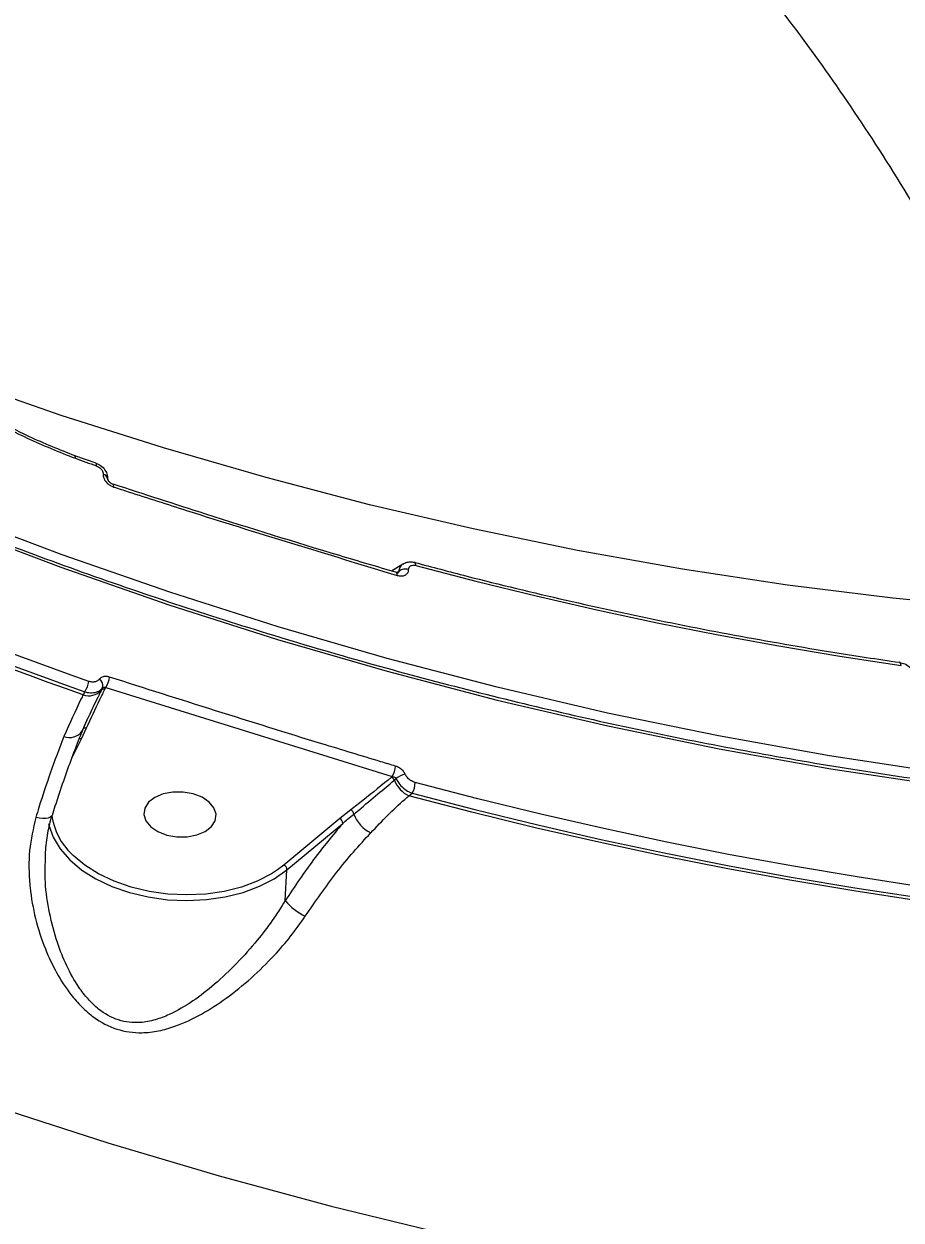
# Model space of a CAD drawing. Header units: millimetres. Extents: x -4335 to 4318, y -3792 to 3101.
# Drawn here: x 1522.9 to 1632.2, y 21.6 to 170.7 of the extents above; entities that cross this region are included whole.
import ezdxf

# ---------------------------------------------------------------- set-up
doc = ezdxf.new("R2010")
doc.units = ezdxf.units.MM
doc.layers.add('DIKOM_ОБЪЕКТ', color=7, linetype='Continuous')
doc.layers.add('DIKOM_РАЗМЕР_ОБЪЕКТА', color=7, linetype='Continuous')
doc.styles.add('style1', font='arial.ttf', dxfattribs={"width": 0.8})
doc.dimstyles.new('1-50', dxfattribs={"dimtxt": 300, "dimasz": 200, "dimexe": 100, "dimexo": 0, "dimgap": 100, "dimtad": 1, "dimtxsty": 'style1', "dimcen": 200, "dimclrd": 7, "dimclre": 7, "dimclrt": 7, "dimadec": 1, "dimazin": 2, "dimtfac": 1, "dimtmove": 0, "dimatfit": 2, "dimfxl": 0, "dimlwd": 25, "dimlwe": 18, "dimarcsym": 0})

# ---------------------------------------------------------------- blocks, each defined once
blk = doc.blocks.new('*D2')
at = {"layer": 'Defpoints', "color": 0, "transparency": 16777216}
for p in [(2711.72, 601.17), (-2007.01, 181.47), (-2007.01, -2298.93)]:
    blk.add_point(p, dxfattribs=at)
at = {"layer": 'DIKOM_РАЗМЕР_ОБЪЕКТА', "color": 7, "lineweight": 18, "transparency": 16777216}
for p, q in [((2711.72, 601.17), (2711.72, -2398.93)), ((-2007.01, 181.47), (-2007.01, -2398.93))]:
    blk.add_line(p, q, dxfattribs=at)
at = {"layer": 'DIKOM_РАЗМЕР_ОБЪЕКТА', "color": 7, "lineweight": 25, "transparency": 16777216}
blk.add_line((2511.72, -2298.93), (-1807.01, -2298.93), dxfattribs=at)
at = {"layer": 'DIKOM_РАЗМЕР_ОБЪЕКТА', "color": 7, "transparency": 16777216}
for points in [[(-1807.01, -2265.6), (-1807.01, -2332.27), (-2007.01, -2298.93)], [(2511.72, -2265.6), (2511.72, -2332.27), (2711.72, -2298.93)]]:
    blk.add_solid(points, dxfattribs=at)
at = {"layer": 'DIKOM_РАЗМЕР_ОБЪЕКТА', "color": 7, "transparency": 16777216, "insert": (-22.56, -2045.76), "char_height": 300, "attachment_point": 5, "style": 'style1'}
blk.add_mtext('4750', dxfattribs=at)
blk = doc.blocks.new('*D3')
at = {"layer": 'Defpoints', "color": 0, "transparency": 16777216}
for p in [(-2375.87, 1532.76), (1667.44, 1532.76), (-1786.5, -1525.94)]:
    blk.add_point(p, dxfattribs=at)
at = {"layer": 'DIKOM_РАЗМЕР_ОБЪЕКТА', "color": 7, "lineweight": 18, "transparency": 16777216}
for p, q in [((1667.44, 1532.76), (-2475.87, 1532.76)), ((-1786.5, -1525.94), (-2475.87, -1525.94))]:
    blk.add_line(p, q, dxfattribs=at)
at = {"layer": 'DIKOM_РАЗМЕР_ОБЪЕКТА', "color": 7, "lineweight": 25, "transparency": 16777216}
blk.add_line((-2375.87, -1325.94), (-2375.87, 1332.76), dxfattribs=at)
at = {"layer": 'DIKOM_РАЗМЕР_ОБЪЕКТА', "color": 7, "transparency": 16777216}
for points in [[(-2409.21, 1332.76), (-2342.54, 1332.76), (-2375.87, 1532.76)], [(-2409.21, -1325.94), (-2342.54, -1325.94), (-2375.87, -1525.94)]]:
    blk.add_solid(points, dxfattribs=at)
at = {"layer": 'DIKOM_РАЗМЕР_ОБЪЕКТА', "color": 7, "transparency": 16777216, "insert": (-2629.15, -119.32), "char_height": 300, "attachment_point": 5, "rotation": 90, "style": 'style1'}
blk.add_mtext('3050', dxfattribs=at)

msp = doc.modelspace()

# ---------------------------------------------------------------- linework, layer by layer
at = {"layer": 'DIKOM_ОБЪЕКТ', "color": 7, "linetype": 'Continuous', "lineweight": 15}
for p, q in [((1529.22, 116.909), (1531.844, 115.968)), ((1532.763, 114.579), (1532.762, 114.559)), ((1533.984, 113.339), (1533.977, 113.342)), ((1568.706, 102.528), (1570.104, 103.394)), ((1571.598, 103.566), (1571.591, 103.569)), ((1569.291, 102.325), (1569.283, 102.328)), ((1569.322, 102.318), (1569.601, 102.485)), ((1569.601, 102.464), (1569.423, 102.301)), ((1569.601, 102.485), (1569.601, 102.464)), ((1570.825, 102.685), (1570.825, 102.706)), ((1532.991, 87.767), (1533.099, 87.982)), ((1533.099, 87.982), (1568.772, 76.875)), ((1530.48, 87.462), (1530.282, 87.068)), ((1530.795, 84.025), (1530.174, 82.563)), ((1530.056, 81.57), (1530.698, 82.94)), ((1528.816, 79.102), (1530.056, 81.57)), ((1568.772, 76.875), (1568.698, 76.813)), ((1569.044, 76.429), (1569.28, 76.626)), ((1570.855, 74.486), (1571.252, 74.821)), ((1562.245, 71.644), (1555.28, 65.86)), ((1563.622, 72.741), (1562.245, 71.644)), ((1555.663, 65.273), (1562.628, 71.057)), ((1555.28, 65.86), (1554.493, 65.261)), ((1555.456, 61.427), (1555.663, 65.273))]:
    msp.add_line(p, q, dxfattribs=at)
at = {"layer": 'DIKOM_ОБЪЕКТ', "color": 7, "linetype": 'Continuous', "lineweight": 15, "flags": 128}
for points in [[(1748.887, 74.117), (1734.961, 73.203), (1721.005, 72.666), (1707.029, 72.507), (1693.042, 72.726), (1679.053, 73.323), (1665.071, 74.296), (1651.106, 75.647), (1637.166, 77.373), (1623.26, 79.474), (1609.399, 81.948), (1595.59, 84.794), (1581.843, 88.01), (1568.167, 91.593), (1554.57, 95.542), (1541.063, 99.853), (1527.653, 104.525), (1514.349, 109.553), (1501.161, 114.934), (1488.097, 120.666), (1475.164, 126.744), (1462.373, 133.165)], [(1462.02, 131.714), (1474.85, 125.274), (1487.821, 119.177), (1500.925, 113.428), (1514.153, 108.03), (1527.497, 102.987), (1540.947, 98.302), (1554.495, 93.977), (1568.133, 90.017), (1581.85, 86.422), (1595.638, 83.197), (1609.489, 80.343), (1623.392, 77.861), (1637.34, 75.754), (1651.322, 74.022), (1665.329, 72.668), (1679.354, 71.691), (1693.385, 71.093), (1707.414, 70.873), (1721.432, 71.033), (1735.43, 71.571), (1749.398, 72.488)], [(1657.417, 96.911), (1644.259, 97.842), (1631.118, 99.123), (1618, 100.756), (1604.915, 102.739), (1591.87, 105.07), (1578.875, 107.748), (1565.938, 110.771), (1553.067, 114.138), (1540.27, 117.846), (1527.556, 121.893), (1514.933, 126.276)], [(1529.309, 116.552), (1529.637, 116.433), (1529.965, 116.315), (1530.294, 116.197), (1530.622, 116.079), (1530.95, 115.961), (1531.279, 115.844), (1531.607, 115.726), (1531.936, 115.609)], [(1531.936, 115.609), (1531.939, 115.726), (1531.93, 115.823), (1531.909, 115.898), (1531.876, 115.947), (1531.844, 115.968)], [(1534.092, 112.971), (1534.09, 113.105), (1534.071, 113.213), (1534.039, 113.291), (1533.992, 113.336), (1533.984, 113.339)], [(1571.72, 103.198), (1571.713, 103.318), (1571.696, 103.418), (1571.669, 103.494), (1571.632, 103.546), (1571.598, 103.566)], [(1571.72, 103.198), (1579.208, 101.244), (1586.718, 99.403), (1594.249, 97.675), (1601.799, 96.06), (1609.366, 94.559), (1616.95, 93.173), (1624.548, 91.9), (1632.159, 90.742)], [(1569.39, 101.96), (1569.388, 102.094), (1569.372, 102.201), (1569.342, 102.278), (1569.3, 102.321), (1569.291, 102.325)], [(1530.97, 88.753), (1528.804, 89.522), (1526.641, 90.3), (1524.481, 91.087), (1522.323, 91.883), (1520.168, 92.688), (1518.016, 93.502), (1515.867, 94.325), (1513.721, 95.157)], [(1530.282, 87.068), (1528.097, 87.844), (1525.914, 88.628), (1523.734, 89.422), (1521.556, 90.226), (1519.381, 91.038), (1517.21, 91.86), (1515.041, 92.691), (1512.875, 93.53)], [(1513.193, 93.88), (1515.344, 93.046), (1517.498, 92.221), (1519.655, 91.405), (1521.814, 90.598), (1523.976, 89.801), (1526.142, 89.012), (1528.309, 88.232), (1530.48, 87.462)], [(1632.159, 90.742), (1632.139, 90.865), (1632.109, 90.968), (1632.072, 91.046), (1632.027, 91.099), (1631.977, 91.124), (1631.971, 91.125)], [(1634.614, 63.164), (1626.686, 64.374), (1618.771, 65.703), (1610.871, 67.149), (1602.987, 68.713), (1595.122, 70.395), (1587.276, 72.194), (1579.452, 74.109), (1571.651, 76.14)], [(1543.973, 74.74), (1542.726, 74.963), (1541.449, 74.959), (1540.243, 74.728), (1539.208, 74.291), (1538.427, 73.681), (1537.963, 72.949), (1537.854, 72.154), (1538.109, 71.36), (1538.706, 70.631), (1539.599, 70.027), (1540.713, 69.596), (1541.959, 69.374), (1543.237, 69.378), (1544.442, 69.608), (1545.477, 70.046), (1546.258, 70.655), (1546.722, 71.387), (1546.831, 72.183), (1546.577, 72.977), (1545.979, 73.706), (1545.087, 74.31), (1543.973, 74.74)], [(1571.252, 74.821), (1579.071, 72.785), (1586.912, 70.865), (1594.776, 69.063), (1602.659, 67.377), (1610.56, 65.81), (1618.477, 64.36), (1626.41, 63.029), (1634.356, 61.816)], [(1634.278, 61.416), (1626.291, 62.633), (1618.318, 63.97), (1610.361, 65.426), (1602.42, 67.001), (1594.497, 68.695), (1586.594, 70.508), (1578.713, 72.438), (1570.855, 74.486)], [(1526.401, 72.042), (1526.333, 71.932), (1526.168, 71.81), (1525.925, 71.723), (1525.612, 71.676), (1525.241, 71.671), (1524.826, 71.707), (1524.381, 71.783)], [(1525.969, 71.008), (1526.007, 70.833), (1526.534, 69.323), (1527.408, 67.867), (1528.608, 66.497), (1530.108, 65.242), (1531.875, 64.131), (1533.872, 63.187), (1536.053, 62.431), (1538.372, 61.88), (1540.777, 61.545), (1543.216, 61.435), (1545.636, 61.551), (1547.982, 61.891), (1550.205, 62.448), (1552.256, 63.209), (1554.088, 64.158), (1555.663, 65.273)], [(1554.493, 65.261), (1553.753, 64.778), (1551.976, 63.858), (1549.987, 63.12), (1547.832, 62.581), (1545.556, 62.251), (1543.21, 62.138), (1540.845, 62.245), (1538.513, 62.569), (1536.264, 63.104), (1534.149, 63.837), (1532.213, 64.752), (1530.499, 65.83), (1529.044, 67.046), (1528.861, 67.228)], [(1492.259, 45.593), (1505.856, 40.474), (1519.553, 35.688), (1533.341, 31.239), (1547.214, 27.129), (1561.163, 23.361), (1575.182, 19.935), (1589.262, 16.854), (1603.396, 14.12), (1617.575, 11.735), (1631.793, 9.699), (1646.04, 8.013), (1660.311, 6.68), (1674.596, 5.698), (1688.888, 5.07)]]:
    msp.add_lwpolyline(points, dxfattribs=at)
at = {"layer": 'DIKOM_ОБЪЕКТ', "color": 7, "linetype": 'Continuous', "lineweight": 15}
for centre, radius, start, end in [((1532.65, 113.881), 0.687, 3.80013, 80.56769), ((1532.649, 113.899), 0.69, 4.57564, 80.47883), ((1570.419, 101.459), 1.311, 71.93923, 128.55102), ((1570.418, 101.438), 1.311, 71.94009, 128.54543), ((1528.055, 89.12), 2.938, 325.63183, 352.8186), ((1531.799, 88.208), 0.941, 344.14189, 58.85604), ((1530.798, 89.527), 2.771, 326.11828, 355.02287), ((1530.971, 89.107), 2.152, 251.34266, 317.2611), ((1532.866, 87.359), 0.426, 72.97301, 137.62786), ((1528.61, 83.627), 1.875, 247.15947, 325.73166), ((1530.575, 82.54), 0.418, 72.88763, 143.78283), ((1529.933, 81.087), 0.499, 75.66811, 111.36751), ((1566.237, 78.437), 2.977, 328.36989, 355.21725), ((1568.362, 76.162), 0.733, 21.39418, 62.74117), ((1572.45, 77.789), 3.667, 201.7577, 244.22344), ((1570.779, 74.964), 2.238, 99.64295, 132.05274), ((1568.858, 76.264), 2.796, 328.91391, 357.45408), ((1534.415, 73.121), 8.097, 187.89753, 226.69892), ((1561.949, 71.032), 0.68, 2.13803, 64.17162), ((1563.277, 72.104), 0.724, 8.71438, 61.55939), ((1567.997, 73.71), 4.275, 200.49104, 243.82893), ((1554.984, 65.248), 0.68, 2.14095, 64.16869), ((1561.165, 66.209), 7.447, 219.95436, 244.41797)]:
    msp.add_arc(centre, radius, start, end, dxfattribs=at)
for points, knots in [([(1559.045, 213.153), (1560.473, 213.022), (1564.493, 212.654), (1571.069, 210.627), (1578.723, 207.277), (1586.261, 202.788), (1593.884, 197.13), (1601.567, 190.253), (1609.28, 182.163), (1616.806, 173.093), (1624.121, 163.127), (1631.208, 152.359), (1638.223, 140.563), (1645.134, 127.72), (1651.936, 113.922), (1656.291, 104.004), (1658.468, 99.047)], [0, 0, 0, 0, 0.0427633, 0.1204081, 0.1933335, 0.2663157, 0.3392425, 0.4142937, 0.4894052, 0.5644581, 0.6360644, 0.7077232, 0.7793297, 0.8528681, 0.9264615, 1, 1, 1, 1]), ([(1485.62, 170.607), (1485.666, 169.059), (1485.758, 165.965), (1486.799, 160.919), (1488.496, 155.695), (1490.894, 150.359), (1493.953, 145.028), (1497.635, 139.812), (1501.89, 134.815), (1506.662, 130.14), (1511.872, 125.886), (1517.438, 122.15), (1523.272, 118.942), (1527.295, 117.349), (1529.309, 116.552)], [0, 0, 0, 0, 0.0836192, 0.1671668, 0.2504174, 0.3338527, 0.4173031, 0.5004881, 0.5837384, 0.6671379, 0.7504573, 0.8333959, 0.9166283, 1, 1, 1, 1]), ([(1486.113, 170.102), (1486.139, 168.837), (1486.188, 166.493), (1486.759, 163.024), (1487.475, 160.082), (1488.236, 157.641), (1489.013, 155.507), (1490.434, 152.059), (1492.959, 147.11), (1496.698, 141.498), (1500.524, 136.775), (1504.064, 133.005), (1507.145, 130.153), (1509.724, 127.995), (1512.046, 126.187), (1515.057, 124.051), (1518.935, 121.635), (1523.737, 119.07), (1527.309, 117.662), (1529.235, 116.902)], [0, 0, 0, 0, 0.0700395, 0.12983, 0.1788039, 0.2173512, 0.2494224, 0.2820388, 0.3828043, 0.4839968, 0.5520745, 0.6192004, 0.6816424, 0.7109055, 0.7461486, 0.7925709, 0.8500978, 0.9191635, 1, 1, 1, 1]), ([(1461.997, 132.076), (1464.036, 131.029), (1469.953, 127.991), (1479.841, 123.178), (1491.692, 117.733), (1503.654, 112.581), (1515.717, 107.72), (1527.874, 103.154), (1540.12, 98.885), (1552.448, 94.916), (1564.85, 91.248), (1577.321, 87.884), (1589.852, 84.825), (1602.439, 82.073), (1615.073, 79.629), (1627.748, 77.496), (1640.457, 75.674), (1653.193, 74.164), (1665.949, 72.966), (1678.718, 72.083), (1691.493, 71.513), (1704.268, 71.258), (1717.035, 71.316), (1729.787, 71.693), (1740.468, 72.259), (1746.893, 72.744), (1749.082, 72.909)], [0, 0, 0, 0, 0.0228191, 0.0662141, 0.1096102, 0.1530063, 0.1964025, 0.239799, 0.2831958, 0.3265925, 0.3699893, 0.4133866, 0.456784, 0.5001813, 0.5435791, 0.5869768, 0.6303751, 0.6737732, 0.7171714, 0.7605701, 0.8039685, 0.8473674, 0.890766, 0.934165, 0.9775642, 1, 1, 1, 1]), ([(1529.309, 116.552), (1529.31, 116.627), (1529.313, 116.779), (1529.277, 116.888), (1529.237, 116.893), (1529.23, 116.894)], [0, 0, 0, 0, 0.4482024, 0.8964026, 1, 1, 1, 1]), ([(1531.841, 115.958), (1532.054, 115.865), (1532.509, 115.667), (1533.02, 115.114), (1533.331, 114.474), (1533.326, 114.04), (1533.324, 113.835)], [0, 0, 0, 0, 0.2445109, 0.5222206, 0.7739056, 1, 1, 1, 1]), ([(1531.936, 115.609), (1531.938, 115.608), (1532.037, 115.572), (1532.235, 115.474), (1532.456, 115.287), (1532.63, 115.068), (1532.748, 114.831), (1532.758, 114.661), (1532.763, 114.579)], [0, 0, 0, 0, 0.0043023, 0.219789, 0.4355765, 0.5682954, 0.7938791, 1, 1, 1, 1]), ([(1532.762, 114.559), (1532.765, 114.477), (1532.772, 114.265), (1532.918, 113.894), (1533.216, 113.499), (1533.624, 113.162), (1533.936, 113.035), (1534.092, 112.971)], [0, 0, 0, 0, 0.1342729, 0.3469837, 0.5632701, 0.7817761, 1, 1, 1, 1]), ([(1533.337, 113.963), (1533.337, 113.955), (1533.336, 113.946), (1533.336, 113.936), (1533.336, 113.934)], [0, 0, 0, 0, 0.7869125, 1, 1, 1, 1]), ([(1533.336, 113.927), (1533.336, 113.93), (1533.335, 113.936), (1533.35, 113.874), (1533.402, 113.774), (1533.5, 113.645), (1533.643, 113.516), (1533.813, 113.404), (1533.923, 113.363), (1533.977, 113.343)], [0, 0, 0, 0, 0.1054562, 0.2487494, 0.3806117, 0.5281497, 0.6824264, 0.842312, 1, 1, 1, 1]), ([(1533.994, 113.363), (1537.834, 112.114), (1547.179, 109.073), (1558.958, 105.411), (1566.93, 103.053), (1569.301, 102.351)], [0, 0, 0, 0, 0.328941, 0.8004753, 1, 1, 1, 1]), ([(1534.092, 112.971), (1534.696, 112.775), (1537.714, 111.794), (1549.411, 108.03), (1560.623, 104.623), (1569.39, 101.96)], [0, 0, 0, 0, 0.051711, 0.2585556, 1, 1, 1, 1]), ([(1570.12, 103.375), (1569.996, 103.272), (1569.747, 103.065), (1569.628, 102.713), (1569.605, 102.512), (1569.601, 102.485)], [0, 0, 0, 0, 0.4620829, 0.9277911, 1, 1, 1, 1]), ([(1570.101, 103.331), (1570.182, 103.393), (1570.413, 103.57), (1570.912, 103.655), (1571.342, 103.653), (1571.564, 103.57), (1571.589, 103.561)], [0, 0, 0, 0, 0.1967189, 0.5594063, 0.9506002, 1, 1, 1, 1]), ([(1570.825, 102.706), (1570.826, 102.719), (1570.83, 102.815), (1570.882, 102.98), (1571.026, 103.128), (1571.223, 103.22), (1571.449, 103.253), (1571.636, 103.216), (1571.72, 103.198)], [0, 0, 0, 0, 0.0340228, 0.2522604, 0.4705745, 0.5979591, 0.8192819, 1, 1, 1, 1]), ([(1571.59, 103.569), (1573.749, 102.997), (1580.011, 101.339), (1590.426, 98.828), (1602.846, 96.136), (1615.315, 93.76), (1625.031, 92.145), (1630.59, 91.328), (1631.971, 91.125)], [0, 0, 0, 0, 0.1082669, 0.3141784, 0.5200922, 0.7260076, 0.9319251, 1, 1, 1, 1]), ([(1569.284, 102.331), (1569.299, 102.326), (1569.366, 102.302), (1569.467, 102.293), (1569.548, 102.3), (1569.546, 102.3), (1569.546, 102.3)], [0, 0, 0, 0, 0.0909415, 0.4116911, 0.7640832, 1, 1, 1, 1]), ([(1569.39, 101.96), (1569.549, 101.925), (1569.868, 101.856), (1570.298, 101.931), (1570.623, 102.132), (1570.794, 102.404), (1570.816, 102.607), (1570.825, 102.685)], [0, 0, 0, 0, 0.2182965, 0.4367723, 0.6530837, 0.8657531, 1, 1, 1, 1]), ([(1569.601, 102.464), (1569.599, 102.439), (1569.593, 102.375), (1569.56, 102.306), (1569.516, 102.278), (1569.512, 102.276)], [0, 0, 0, 0, 0.3653898, 0.945827, 1, 1, 1, 1]), ([(1631.97, 91.114), (1632.191, 91.066), (1632.665, 90.964), (1633.277, 90.521), (1633.688, 89.938), (1633.844, 89.49), (1633.837, 89.271), (1633.837, 89.267)], [0, 0, 0, 0, 0.2359558, 0.506965, 0.7583475, 0.9952717, 1, 1, 1, 1]), ([(1532.285, 89.013), (1532.196, 88.924), (1532.018, 88.746), (1531.613, 88.642), (1531.248, 88.665), (1531.033, 88.733), (1530.97, 88.753)], [0, 0, 0, 0, 0.2927481, 0.585129, 0.8788838, 1, 1, 1, 1]), ([(1533.559, 89.287), (1533.511, 89.301), (1533.309, 89.36), (1532.958, 89.383), (1532.553, 89.279), (1532.375, 89.102), (1532.285, 89.013)], [0, 0, 0, 0, 0.0963888, 0.3985309, 0.6990886, 1, 1, 1, 1]), ([(1532.704, 87.95), (1532.733, 87.977), (1532.79, 88.032), (1532.917, 88.047), (1533.023, 88.021), (1533.084, 87.99), (1533.099, 87.982)], [0, 0, 0, 0, 0.2931948, 0.5923646, 0.9005694, 1, 1, 1, 1]), ([(1569.204, 78.188), (1568.592, 78.372), (1565.529, 79.292), (1553.588, 82.911), (1542.362, 86.485), (1533.559, 89.287)], [0, 0, 0, 0, 0.0512254, 0.2561266, 1, 1, 1, 1]), ([(1530.282, 87.068), (1530.193, 86.885), (1529.431, 85.328), (1528.608, 83.506), (1527.882, 81.899)], [0, 0, 0, 0, 0.1178562, 1, 1, 1, 1]), ([(1532.551, 87.647), (1532.453, 87.45), (1531.962, 86.467), (1531.161, 84.837), (1530.499, 83.364), (1530.206, 82.712)], [0, 0, 0, 0, 0.1222802, 0.6114204, 1, 1, 1, 1]), ([(1530.48, 87.462), (1530.587, 87.432), (1530.952, 87.332), (1531.571, 87.312), (1532.255, 87.501), (1532.554, 87.801), (1532.704, 87.95)], [0, 0, 0, 0, 0.1209641, 0.4144558, 0.7069741, 1, 1, 1, 1]), ([(1530.698, 82.94), (1531.242, 84.127), (1531.981, 85.741), (1532.78, 87.343), (1532.991, 87.767)], [0, 0, 0, 0, 0.7353018, 1, 1, 1, 1]), ([(1532.704, 87.95), (1532.691, 87.925), (1532.64, 87.824), (1532.59, 87.723), (1532.551, 87.647)], [0, 0, 0, 0, 0.2500171, 1, 1, 1, 1]), ([(1530.162, 82.551), (1530.085, 82.369), (1529.654, 81.344), (1528.867, 79.27), (1527.81, 76.33), (1526.988, 73.9), (1526.532, 72.423), (1526.413, 72.038)], [0, 0, 0, 0, 0.0601054, 0.3380381, 0.618401, 0.9004624, 1, 1, 1, 1]), ([(1527.882, 81.899), (1527.312, 80.402), (1526.257, 77.636), (1525.098, 74.111), (1524.511, 72.206), (1524.381, 71.783)], [0, 0, 0, 0, 0.4786878, 0.8843725, 1, 1, 1, 1]), ([(1570.404, 77.17), (1570.393, 77.194), (1570.314, 77.362), (1570.096, 77.66), (1569.685, 78.002), (1569.364, 78.126), (1569.204, 78.188)], [0, 0, 0, 0, 0.0523513, 0.3650574, 0.6827242, 1, 1, 1, 1]), ([(1568.698, 76.813), (1567.516, 75.843), (1565.848, 74.473), (1564.124, 73.132), (1563.622, 72.741)], [0, 0, 0, 0, 0.7088153, 1, 1, 1, 1]), ([(1563.993, 72.214), (1564.196, 72.381), (1565.21, 73.219), (1566.894, 74.636), (1568.361, 75.86), (1569.044, 76.429)], [0, 0, 0, 0, 0.1179007, 0.5894838, 1, 1, 1, 1]), ([(1568.772, 76.875), (1568.84, 76.867), (1568.974, 76.852), (1569.148, 76.771), (1569.242, 76.685), (1569.276, 76.633), (1569.28, 76.626)], [0, 0, 0, 0, 0.334535, 0.6547601, 0.9517636, 1, 1, 1, 1]), ([(1569.28, 76.626), (1569.31, 76.561), (1569.45, 76.255), (1569.827, 75.729), (1570.49, 75.145), (1570.998, 74.929), (1571.252, 74.821)], [0, 0, 0, 0, 0.0813729, 0.3857627, 0.6936948, 1, 1, 1, 1]), ([(1571.651, 76.14), (1571.49, 76.197), (1571.168, 76.312), (1570.748, 76.643), (1570.51, 76.951), (1570.423, 77.132), (1570.404, 77.17)], [0, 0, 0, 0, 0.3077245, 0.6158737, 0.9190556, 1, 1, 1, 1]), ([(1566.112, 69.874), (1566.814, 70.617), (1568.223, 72.109), (1569.782, 73.594), (1570.68, 74.34), (1570.855, 74.486)], [0, 0, 0, 0, 0.4438946, 0.8911047, 1, 1, 1, 1]), ([(1524.381, 71.783), (1524.066, 70.427), (1523.437, 67.712), (1523.51, 64.721), (1523.788, 61.882), (1524.267, 59.17), (1525.414, 55.602), (1526.903, 52.416), (1528.461, 50.01), (1530.066, 48.172), (1531.9, 46.574), (1534.423, 45.234), (1537.254, 44.853), (1539.692, 45.151), (1542.196, 45.87), (1545.037, 47.205), (1548.195, 49.266), (1551.242, 51.729), (1553.91, 54.356), (1556.176, 56.957), (1557.358, 58.647), (1557.949, 59.492)], [0, 0, 0, 0, 0.0726911, 0.1455244, 0.1511327, 0.2173303, 0.2835415, 0.3377167, 0.391817, 0.4254875, 0.45911, 0.5134526, 0.5679362, 0.604496, 0.6411209, 0.7029634, 0.7649113, 0.8309038, 0.8968716, 0.9484526, 1, 1, 1, 1]), ([(1526.399, 72.05), (1526.394, 72.038), (1526.125, 71.338), (1525.837, 69.795), (1525.561, 68.141), (1525.555, 67.205), (1525.555, 67.08)], [0, 0, 0, 0, 0.0080641, 0.4573853, 0.9272719, 1, 1, 1, 1]), ([(1562.628, 71.057), (1562.826, 71.229), (1563.274, 71.62), (1563.735, 72.001), (1563.993, 72.214)], [0, 0, 0, 0, 0.4403726, 1, 1, 1, 1]), ([(1562.628, 71.057), (1561.402, 69.592), (1558.925, 66.631), (1556.62, 63.173), (1555.456, 61.427)], [0, 0, 0, 0, 0.4947643, 1, 1, 1, 1]), ([(1557.949, 59.492), (1559.234, 61.347), (1561.841, 65.111), (1564.662, 68.346), (1566.104, 69.865), (1566.112, 69.874)], [0, 0, 0, 0, 0.4913928, 0.9970698, 1, 1, 1, 1]), ([(1555.456, 61.427), (1554.924, 60.588), (1553.853, 58.898), (1551.831, 56.275), (1549.449, 53.583), (1546.768, 51.03), (1543.969, 48.843), (1541.484, 47.373), (1539.258, 46.524), (1537.134, 46.106), (1534.619, 46.362), (1532.417, 47.627), (1530.854, 49.152), (1529.484, 50.94), (1528.173, 53.295), (1526.935, 56.404), (1526.025, 59.903), (1525.476, 63.573), (1525.562, 65.964), (1525.602, 67.08)], [0, 0, 0, 0, 0.0579478, 0.1168538, 0.1908538, 0.2661793, 0.3340969, 0.4033833, 0.4418309, 0.4812301, 0.5372086, 0.5931086, 0.6284583, 0.6647088, 0.7239505, 0.7843931, 0.8585611, 0.934012, 1, 1, 1, 1])]:
    msp.add_open_spline(points, degree=3, knots=knots, dxfattribs=at)

# ---------------------------------------------------------------- dimensions: what is measured, and where the dimension line sits
at = {"layer": 'DIKOM_РАЗМЕР_ОБЪЕКТА'}
dim = msp.add_linear_dim(base=(-2375.873, 1532.764), p1=(-1786.496, -1525.942), p2=(1667.44, 1532.764), angle=90, text='3050', dimstyle='1-50', dxfattribs=at)
dim.commit()
dim.dimension.update_dxf_attribs({"geometry": '*D3', "text_midpoint": (-2375.873, -119.318), "dimtype": 160})
dim = msp.add_linear_dim(base=(-2007.007, -2298.934), p1=(2711.721, 601.173), p2=(-2007.007, 181.474), text='4750', dimstyle='1-50', dxfattribs=at)
dim.commit()
dim.dimension.update_dxf_attribs({"geometry": '*D2', "text_midpoint": (-22.564, -2298.934), "dimtype": 160})

doc.saveas('drawing.dxf')
